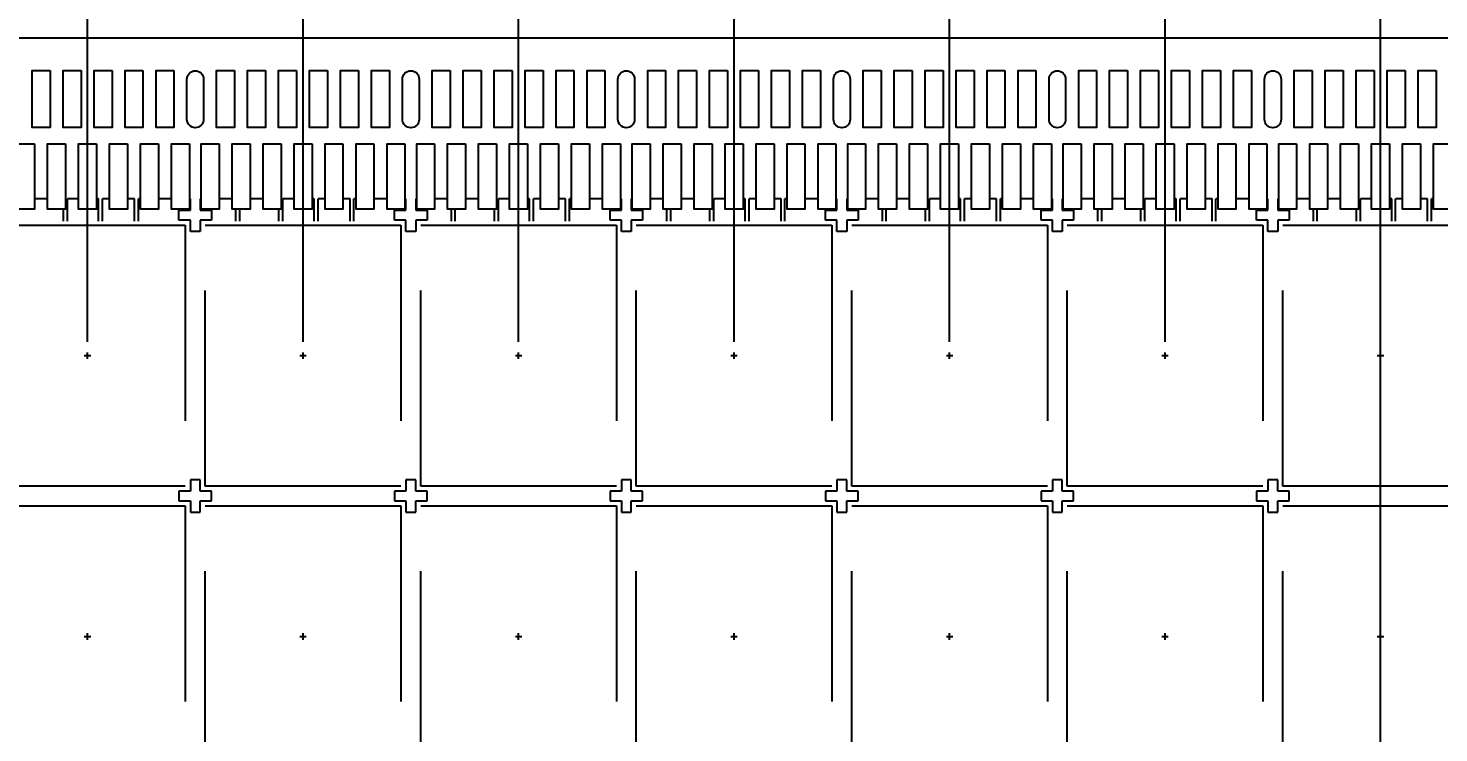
# Model space of a CAD drawing. Header units: millimetres. Extents: x 478.7 to 490.1, y 73.3 to 79.8.
# Drawn here: x 481.363 to 482.715, y 77.852 to 78.527 of the extents above; entities that cross this region are included whole.
import ezdxf

# ---------------------------------------------------------------- set-up
doc = ezdxf.new("R2010")
doc.units = ezdxf.units.MM
doc.header["$LTSCALE"] = 0.5
doc.header["$PDMODE"] = 98
for name, pattern in [('CENTER', [50.8, 31.75, -6.35, 6.35, -6.35]), ('HIDDEN', [0.375, 0.25, -0.125]), ('PHANTOM', [2.5, 1.25, -0.25, 0.25, -0.25, 0.25, -0.25])]:
    doc.linetypes.add(name, pattern=pattern)
for name, color, linetype in [('1D', 4, 'Continuous'), ('BTM', 7, 'HIDDEN'), ('CEN', 2, 'CENTER'), ('DIM', 3, 'Continuous'), ('PKG', 1, 'PHANTOM')]:
    doc.layers.add(name, color=color, linetype=linetype)
doc.styles.add('SIMPLEX', font='simplex.shx', dxfattribs={"bigfont": 'AllInOneBig.shx'})
doc.dimstyles.new('Standard2', dxfattribs={"dimtxt": 0.08, "dimasz": 0.08, "dimexe": 0.01, "dimexo": 0.01, "dimgap": 0.015, "dimtad": 1, "dimdec": 3, "dimlfac": 16, "dimrnd": 0.0005, "dimzin": 1, "dimtxsty": 'SIMPLEX', "dimcen": 0.01, "dimclrd": 256, "dimclre": 256, "dimclrt": 256, "dimazin": 3, "dimtp": 0.03, "dimtm": 0.05, "dimtfac": 0.8, "dimtdec": 3, "dimtmove": 0, "dimatfit": 3, "dimfxl": 0.05, "dimtzin": 4, "dimlwd": -1, "dimlwe": -1})

# ---------------------------------------------------------------- blocks, each defined once
blk = doc.blocks.new('*U182')
at = {"layer": 'CEN', "ltscale": 0.005}
for p, q in [((-0.003125, 0), (0.003125, 0)), ((0, -0.003125), (0, 0.003125))]:
    blk.add_line(p, q, dxfattribs=at)
at = {"layer": 'PKG', "ltscale": 0.3}
blk.add_lwpolyline([(-0.09375, 0.125), (0.09375, 0.125), (0.09375, -0.125), (-0.09375, -0.125)], close=True, dxfattribs=at)
blk = doc.blocks.new('*U183')
at = {"layer": 'DIM', "color": 0, "linetype": 'ByBlock', "lineweight": -2, "transparency": 16777216}
for p in [(0.4131, 3.2287), (0.6197, 3.2287), (0.8263, 3.2287), (1.0328, 3.2287), (1.2394, 3.2287), (1.4459, 3.2287), (1.6525, 3.2287), (0.4131, 2.9597), (0.6197, 2.9597), (0.8263, 2.9597), (1.0328, 2.9597), (1.2394, 2.9597), (1.4459, 2.9597), (1.6525, 2.9597)]:
    blk.add_blockref('*U182', p, dxfattribs=at)
blk = doc.blocks.new('*D215')
at = {"layer": 'Defpoints', "color": 0, "ltscale": 0.1, "transparency": 16777216}
for p in [(484.7687, 78.2833), (485.2113, 78.2833), (482.6595, 76.5989)]:
    blk.add_point(p, dxfattribs=at)
at = {"layer": 'DIM', "ltscale": 0.1, "transparency": 16777216}
blk.add_line((484.7787, 78.2833), (485.2113, 78.2833), dxfattribs=at)
at = {"layer": 'DIM', "ltscale": 0.1, "transparency": 16777216, "insert": (485.4244, 78.2833), "char_height": 0.08, "attachment_point": 5, "style": 'SIMPLEX'}
blk.add_mtext('\\A1;26.950', dxfattribs=at)
blk = doc.blocks.new('*D221')
at = {"layer": 'Defpoints', "color": 0, "ltscale": 0.1, "transparency": 16777216}
for p in [(485.2113, 78.9061), (484.6437, 78.8302), (482.6595, 76.5989)]:
    blk.add_point(p, dxfattribs=at)
at = {"layer": 'DIM', "ltscale": 0.1, "transparency": 16777216}
for p, q in [((484.8913, 78.8302), (485.0513, 78.9061)), ((485.0513, 78.9061), (485.2113, 78.9061)), ((484.6537, 78.8302), (484.8913, 78.8302))]:
    blk.add_line(p, q, dxfattribs=at)
at = {"layer": 'DIM', "ltscale": 0.1, "transparency": 16777216, "insert": (485.4244, 78.9061), "char_height": 0.08, "attachment_point": 5, "style": 'SIMPLEX'}
blk.add_mtext('\\A1;35.700', dxfattribs=at)
blk = doc.blocks.new('*D222')
at = {"layer": 'Defpoints', "color": 0, "ltscale": 0.1, "transparency": 16777216}
for p in [(485.2113, 78.7961), (484.5119, 78.7364), (482.6595, 76.5989)]:
    blk.add_point(p, dxfattribs=at)
at = {"layer": 'DIM', "ltscale": 0.1, "transparency": 16777216}
for p, q in [((484.8913, 78.7364), (485.0513, 78.7961)), ((485.0513, 78.7961), (485.2113, 78.7961)), ((484.5219, 78.7364), (484.8913, 78.7364))]:
    blk.add_line(p, q, dxfattribs=at)
at = {"layer": 'DIM', "ltscale": 0.1, "transparency": 16777216, "insert": (485.4244, 78.7961), "char_height": 0.08, "attachment_point": 5, "style": 'SIMPLEX'}
blk.add_mtext('\\A1;34.200', dxfattribs=at)
blk = doc.blocks.new('*D223')
at = {"layer": 'Defpoints', "color": 0, "ltscale": 0.1, "transparency": 16777216}
for p in [(485.2113, 78.6864), (484.6437, 78.6364), (482.6595, 76.5989)]:
    blk.add_point(p, dxfattribs=at)
at = {"layer": 'DIM', "ltscale": 0.1, "transparency": 16777216}
for p, q in [((484.8913, 78.6364), (485.0513, 78.6864)), ((485.0513, 78.6864), (485.2113, 78.6864)), ((484.6537, 78.6364), (484.8913, 78.6364))]:
    blk.add_line(p, q, dxfattribs=at)
at = {"layer": 'DIM', "ltscale": 0.1, "transparency": 16777216, "insert": (485.4244, 78.6864), "char_height": 0.08, "attachment_point": 5, "style": 'SIMPLEX'}
blk.add_mtext('\\A1;32.600', dxfattribs=at)
blk = doc.blocks.new('*D225')
at = {"layer": 'Defpoints', "color": 0, "ltscale": 0.1, "transparency": 16777216}
for p in [(484.7687, 79.3616), (484.7687, 78.758), (482.6595, 76.5989)]:
    blk.add_point(p, dxfattribs=at)
at = {"layer": 'DIM', "ltscale": 0.1, "transparency": 16777216}
blk.add_line((484.7687, 78.768), (484.7687, 79.3616), dxfattribs=at)
at = {"layer": 'DIM', "ltscale": 0.1, "transparency": 16777216, "insert": (484.7687, 79.5747), "char_height": 0.08, "attachment_point": 5, "rotation": 90, "style": 'SIMPLEX'}
blk.add_mtext('\\A1;33.747', dxfattribs=at)
blk = doc.blocks.new('*D226')
at = {"layer": 'Defpoints', "color": 0, "ltscale": 0.1, "transparency": 16777216}
for p in [(484.6437, 79.3616), (484.6437, 78.8302), (482.6595, 76.5989)]:
    blk.add_point(p, dxfattribs=at)
at = {"layer": 'DIM', "ltscale": 0.1, "transparency": 16777216}
blk.add_line((484.6437, 78.8402), (484.6437, 79.3616), dxfattribs=at)
at = {"layer": 'DIM', "ltscale": 0.1, "transparency": 16777216, "insert": (484.6437, 79.5671), "char_height": 0.08, "attachment_point": 5, "rotation": 90, "style": 'SIMPLEX'}
blk.add_mtext('\\A1;31.747', dxfattribs=at)
blk = doc.blocks.new('*D227')
at = {"layer": 'Defpoints', "color": 0, "ltscale": 0.1, "transparency": 16777216}
for p in [(484.3962, 79.3616), (484.4562, 78.7446), (482.6595, 76.5989)]:
    blk.add_point(p, dxfattribs=at)
at = {"layer": 'DIM', "ltscale": 0.1, "transparency": 16777216}
for p, q in [((484.3962, 79.2016), (484.3962, 79.3616)), ((484.4562, 79.0416), (484.3962, 79.2016)), ((484.4562, 78.7546), (484.4562, 79.0416))]:
    blk.add_line(p, q, dxfattribs=at)
at = {"layer": 'DIM', "ltscale": 0.1, "transparency": 16777216, "insert": (484.3962, 79.5747), "char_height": 0.08, "attachment_point": 5, "rotation": 90, "style": 'SIMPLEX'}
blk.add_mtext('\\A1;28.747', dxfattribs=at)
blk = doc.blocks.new('*D228')
at = {"layer": 'Defpoints', "color": 0, "ltscale": 0.1, "transparency": 16777216}
for p in [(483.847, 79.3616), (483.847, 78.7364), (482.6595, 76.5989)]:
    blk.add_point(p, dxfattribs=at)
at = {"layer": 'DIM', "ltscale": 0.1, "transparency": 16777216}
blk.add_line((483.847, 78.7464), (483.847, 79.3616), dxfattribs=at)
at = {"layer": 'DIM', "ltscale": 0.1, "transparency": 16777216, "insert": (483.847, 79.5671), "char_height": 0.08, "attachment_point": 5, "rotation": 90, "style": 'SIMPLEX'}
blk.add_mtext('\\A1;19.000', dxfattribs=at)
blk = doc.blocks.new('*D229')
at = {"layer": 'Defpoints', "color": 0, "ltscale": 0.1, "transparency": 16777216}
for p in [(480.8564, 79.3616), (480.8564, 78.7364), (482.6595, 76.5989)]:
    blk.add_point(p, dxfattribs=at)
at = {"layer": 'DIM', "ltscale": 0.1, "transparency": 16777216}
blk.add_line((480.8564, 78.7464), (480.8564, 79.3616), dxfattribs=at)
at = {"layer": 'DIM', "ltscale": 0.1, "transparency": 16777216, "insert": (480.8564, 79.5747), "char_height": 0.08, "attachment_point": 5, "rotation": 90, "style": 'SIMPLEX'}
blk.add_mtext('\\A1;28.850', dxfattribs=at)
blk = doc.blocks.new('*D230')
at = {"layer": 'Defpoints', "color": 0, "ltscale": 0.1, "transparency": 16777216}
for p in [(480.6814, 79.3616), (480.6814, 78.2333), (482.6595, 76.5989)]:
    blk.add_point(p, dxfattribs=at)
at = {"layer": 'DIM', "ltscale": 0.1, "transparency": 16777216}
blk.add_line((480.6814, 78.2433), (480.6814, 79.3616), dxfattribs=at)
at = {"layer": 'DIM', "ltscale": 0.1, "transparency": 16777216, "insert": (480.6814, 79.5671), "char_height": 0.08, "attachment_point": 5, "rotation": 90, "style": 'SIMPLEX'}
blk.add_mtext('\\A1;31.650', dxfattribs=at)
blk = doc.blocks.new('*D231')
at = {"layer": 'Defpoints', "color": 0, "ltscale": 0.1, "transparency": 16777216}
for p in [(480.0686, 78.7364), (480.8564, 78.7364), (482.6595, 76.5989)]:
    blk.add_point(p, dxfattribs=at)
at = {"layer": 'DIM', "ltscale": 0.1, "transparency": 16777216}
blk.add_line((480.8464, 78.7364), (480.0686, 78.7364), dxfattribs=at)
at = {"layer": 'DIM', "ltscale": 0.1, "transparency": 16777216, "insert": (479.8555, 78.7364), "char_height": 0.08, "attachment_point": 5, "style": 'SIMPLEX'}
blk.add_mtext('\\A1;34.200', dxfattribs=at)
blk = doc.blocks.new('*D233')
at = {"layer": 'Defpoints', "color": 0, "ltscale": 0.1, "transparency": 16777216}
for p in [(480.0686, 78.3), (480.6814, 78.2333), (482.6595, 76.5989)]:
    blk.add_point(p, dxfattribs=at)
at = {"layer": 'DIM', "ltscale": 0.1, "transparency": 16777216}
for p, q in [((480.2286, 78.3), (480.0686, 78.3)), ((480.3886, 78.2333), (480.2286, 78.3)), ((480.6714, 78.2333), (480.3886, 78.2333))]:
    blk.add_line(p, q, dxfattribs=at)
at = {"layer": 'DIM', "ltscale": 0.1, "transparency": 16777216, "insert": (479.8631, 78.3), "char_height": 0.08, "attachment_point": 5, "style": 'SIMPLEX'}
blk.add_mtext('\\A1;26.150', dxfattribs=at)
blk = doc.blocks.new('*D253')
at = {"layer": 'Defpoints', "color": 0, "ltscale": 0.1, "transparency": 16777216}
for p in [(482.6595, 79.3616), (482.6595, 76.6574), (482.6595, 76.5989)]:
    blk.add_point(p, dxfattribs=at)
at = {"layer": 'DIM', "ltscale": 0.1, "transparency": 16777216}
blk.add_line((482.6595, 76.6674), (482.6595, 79.3616), dxfattribs=at)
at = {"layer": 'DIM', "ltscale": 0.1, "transparency": 16777216, "insert": (482.6595, 79.5366), "char_height": 0.08, "attachment_point": 5, "rotation": 90, "style": 'SIMPLEX'}
blk.add_mtext('\\A1;0.000', dxfattribs=at)
blk = doc.blocks.new('*D261')
at = {"layer": 'Defpoints', "color": 0, "ltscale": 0.1, "transparency": 16777216}
for p in [(480.0686, 78.2133), (481.0039, 78.2133), (482.6595, 76.5989)]:
    blk.add_point(p, dxfattribs=at)
at = {"layer": 'DIM', "ltscale": 0.1, "transparency": 16777216}
blk.add_line((480.9939, 78.2133), (480.0686, 78.2133), dxfattribs=at)
at = {"layer": 'DIM', "ltscale": 0.1, "transparency": 16777216, "insert": (479.8555, 78.2133), "char_height": 0.08, "attachment_point": 5, "style": 'SIMPLEX'}
blk.add_mtext('\\A1;25.830', dxfattribs=at)
blk = doc.blocks.new('*D262')
at = {"layer": 'Defpoints', "color": 0, "ltscale": 0.1, "transparency": 16777216}
for p in [(480.0686, 77.9442), (481.0039, 77.9442), (482.6595, 76.5989)]:
    blk.add_point(p, dxfattribs=at)
at = {"layer": 'DIM', "ltscale": 0.1, "transparency": 16777216}
blk.add_line((480.9939, 77.9442), (480.0686, 77.9442), dxfattribs=at)
at = {"layer": 'DIM', "ltscale": 0.1, "transparency": 16777216, "insert": (479.8631, 77.9442), "char_height": 0.08, "attachment_point": 5, "style": 'SIMPLEX'}
blk.add_mtext('\\A1;21.525', dxfattribs=at)
blk = doc.blocks.new('*D267')
at = {"layer": 'Defpoints', "color": 0, "ltscale": 0.1, "transparency": 16777216}
for p in [(482.4529, 79.3616), (482.4529, 78.2164), (482.6595, 76.5989)]:
    blk.add_point(p, dxfattribs=at)
at = {"layer": 'DIM', "ltscale": 0.1, "transparency": 16777216}
blk.add_line((482.4529, 78.2264), (482.4529, 79.3616), dxfattribs=at)
at = {"layer": 'DIM', "ltscale": 0.1, "transparency": 16777216, "insert": (482.4529, 79.5366), "char_height": 0.08, "attachment_point": 5, "rotation": 90, "style": 'SIMPLEX'}
blk.add_mtext('\\A1;3.305', dxfattribs=at)
blk = doc.blocks.new('*D268')
at = {"layer": 'Defpoints', "color": 0, "ltscale": 0.1, "transparency": 16777216}
for p in [(482.2464, 79.3616), (482.2464, 78.2164), (482.6595, 76.5989)]:
    blk.add_point(p, dxfattribs=at)
at = {"layer": 'DIM', "ltscale": 0.1, "transparency": 16777216}
blk.add_line((482.2464, 78.2264), (482.2464, 79.3616), dxfattribs=at)
at = {"layer": 'DIM', "ltscale": 0.1, "transparency": 16777216, "insert": (482.2464, 79.529), "char_height": 0.08, "attachment_point": 5, "rotation": 90, "style": 'SIMPLEX'}
blk.add_mtext('\\A1;6.610', dxfattribs=at)
blk = doc.blocks.new('*D269')
at = {"layer": 'Defpoints', "color": 0, "ltscale": 0.1, "transparency": 16777216}
for p in [(482.0398, 79.3616), (482.0398, 78.2164), (482.6595, 76.5989)]:
    blk.add_point(p, dxfattribs=at)
at = {"layer": 'DIM', "ltscale": 0.1, "transparency": 16777216}
blk.add_line((482.0398, 78.2264), (482.0398, 79.3616), dxfattribs=at)
at = {"layer": 'DIM', "ltscale": 0.1, "transparency": 16777216, "insert": (482.0398, 79.529), "char_height": 0.08, "attachment_point": 5, "rotation": 90, "style": 'SIMPLEX'}
blk.add_mtext('\\A1;9.915', dxfattribs=at)
blk = doc.blocks.new('*D270')
at = {"layer": 'Defpoints', "color": 0, "ltscale": 0.1, "transparency": 16777216}
for p in [(481.8333, 79.3616), (481.8333, 78.2164), (482.6595, 76.5989)]:
    blk.add_point(p, dxfattribs=at)
at = {"layer": 'DIM', "ltscale": 0.1, "transparency": 16777216}
blk.add_line((481.8333, 78.2264), (481.8333, 79.3616), dxfattribs=at)
at = {"layer": 'DIM', "ltscale": 0.1, "transparency": 16777216, "insert": (481.8333, 79.5671), "char_height": 0.08, "attachment_point": 5, "rotation": 90, "style": 'SIMPLEX'}
blk.add_mtext('\\A1;13.220', dxfattribs=at)
blk = doc.blocks.new('*D271')
at = {"layer": 'Defpoints', "color": 0, "ltscale": 0.1, "transparency": 16777216}
for p in [(481.6267, 79.3616), (481.6267, 78.2164), (482.6595, 76.5989)]:
    blk.add_point(p, dxfattribs=at)
at = {"layer": 'DIM', "ltscale": 0.1, "transparency": 16777216}
blk.add_line((481.6267, 78.2264), (481.6267, 79.3616), dxfattribs=at)
at = {"layer": 'DIM', "ltscale": 0.1, "transparency": 16777216, "insert": (481.6267, 79.5671), "char_height": 0.08, "attachment_point": 5, "rotation": 90, "style": 'SIMPLEX'}
blk.add_mtext('\\A1;16.525', dxfattribs=at)
blk = doc.blocks.new('*D272')
at = {"layer": 'Defpoints', "color": 0, "ltscale": 0.1, "transparency": 16777216}
for p in [(481.4201, 79.3616), (481.4201, 78.2164), (482.6595, 76.5989)]:
    blk.add_point(p, dxfattribs=at)
at = {"layer": 'DIM', "ltscale": 0.1, "transparency": 16777216}
blk.add_line((481.4201, 78.2264), (481.4201, 79.3616), dxfattribs=at)
at = {"layer": 'DIM', "ltscale": 0.1, "transparency": 16777216, "insert": (481.4201, 79.5671), "char_height": 0.08, "attachment_point": 5, "rotation": 90, "style": 'SIMPLEX'}
blk.add_mtext('\\A1;19.830', dxfattribs=at)
blk = doc.blocks.new('*D273')
at = {"layer": 'Defpoints', "color": 0, "ltscale": 0.1, "transparency": 16777216}
for p in [(481.2136, 79.3616), (481.2136, 78.2164), (482.6595, 76.5989)]:
    blk.add_point(p, dxfattribs=at)
at = {"layer": 'DIM', "ltscale": 0.1, "transparency": 16777216}
blk.add_line((481.2136, 78.2264), (481.2136, 79.3616), dxfattribs=at)
at = {"layer": 'DIM', "ltscale": 0.1, "transparency": 16777216, "insert": (481.2136, 79.5671), "char_height": 0.08, "attachment_point": 5, "rotation": 90, "style": 'SIMPLEX'}
blk.add_mtext('\\A1;23.135', dxfattribs=at)
blk = doc.blocks.new('*D274')
at = {"layer": 'Defpoints', "color": 0, "ltscale": 0.1, "transparency": 16777216}
for p in [(481.0582, 79.3616), (481.007, 78.2164), (482.6595, 76.5989)]:
    blk.add_point(p, dxfattribs=at)
at = {"layer": 'DIM', "ltscale": 0.1, "transparency": 16777216}
for p, q in [((481.0582, 79.2016), (481.0582, 79.3616)), ((481.007, 79.0416), (481.0582, 79.2016)), ((481.007, 78.2264), (481.007, 79.0416))]:
    blk.add_line(p, q, dxfattribs=at)
at = {"layer": 'DIM', "ltscale": 0.1, "transparency": 16777216, "insert": (481.0582, 79.5747), "char_height": 0.08, "attachment_point": 5, "rotation": 90, "style": 'SIMPLEX'}
blk.add_mtext('\\A1;26.440', dxfattribs=at)

msp = doc.modelspace()

# ---------------------------------------------------------------- linework, layer by layer
at = {"ltscale": 0.03}
for points in [[(481.384191, 78.486411), (481.384191, 78.43188), (481.367004, 78.43188), (481.367004, 78.486411)], [(481.413879, 78.486411), (481.413879, 78.43188), (481.396691, 78.43188), (481.396691, 78.486411)], [(481.443566, 78.486411), (481.443566, 78.43188), (481.426379, 78.43188), (481.426379, 78.486411)], [(481.473254, 78.486411), (481.473254, 78.43188), (481.456066, 78.43188), (481.456066, 78.486411)], [(481.502941, 78.486411), (481.502941, 78.43188), (481.485754, 78.43188), (481.485754, 78.486411)], [(481.561066, 78.486411), (481.561066, 78.43188), (481.543879, 78.43188), (481.543879, 78.486411)], [(481.590754, 78.486411), (481.590754, 78.43188), (481.573566, 78.43188), (481.573566, 78.486411)], [(481.620441, 78.486411), (481.620441, 78.43188), (481.603254, 78.43188), (481.603254, 78.486411)], [(481.650129, 78.486411), (481.650129, 78.43188), (481.632941, 78.43188), (481.632941, 78.486411)], [(481.679816, 78.486411), (481.679816, 78.43188), (481.662629, 78.43188), (481.662629, 78.486411)], [(481.709504, 78.486411), (481.709504, 78.43188), (481.692316, 78.43188), (481.692316, 78.486411)], [(481.767629, 78.486411), (481.767629, 78.43188), (481.750441, 78.43188), (481.750441, 78.486411)], [(481.797316, 78.486411), (481.797316, 78.43188), (481.780129, 78.43188), (481.780129, 78.486411)], [(481.827004, 78.486411), (481.827004, 78.43188), (481.809816, 78.43188), (481.809816, 78.486411)], [(481.856691, 78.486411), (481.856691, 78.43188), (481.839504, 78.43188), (481.839504, 78.486411)], [(481.886379, 78.486411), (481.886379, 78.43188), (481.869191, 78.43188), (481.869191, 78.486411)], [(481.916066, 78.486411), (481.916066, 78.43188), (481.898879, 78.43188), (481.898879, 78.486411)], [(481.974191, 78.486411), (481.974191, 78.43188), (481.957004, 78.43188), (481.957004, 78.486411)], [(482.003879, 78.486411), (482.003879, 78.43188), (481.986691, 78.43188), (481.986691, 78.486411)], [(482.033566, 78.486411), (482.033566, 78.43188), (482.016379, 78.43188), (482.016379, 78.486411)], [(482.063254, 78.486411), (482.063254, 78.43188), (482.046066, 78.43188), (482.046066, 78.486411)], [(482.092941, 78.486411), (482.092941, 78.43188), (482.075754, 78.43188), (482.075754, 78.486411)], [(482.122629, 78.486411), (482.122629, 78.43188), (482.105441, 78.43188), (482.105441, 78.486411)], [(482.180754, 78.486411), (482.180754, 78.43188), (482.163566, 78.43188), (482.163566, 78.486411)], [(482.210441, 78.486411), (482.210441, 78.43188), (482.193254, 78.43188), (482.193254, 78.486411)], [(482.240129, 78.486411), (482.240129, 78.43188), (482.222941, 78.43188), (482.222941, 78.486411)], [(482.269816, 78.486411), (482.269816, 78.43188), (482.252629, 78.43188), (482.252629, 78.486411)], [(482.299504, 78.486411), (482.299504, 78.43188), (482.282316, 78.43188), (482.282316, 78.486411)], [(482.329191, 78.486411), (482.329191, 78.43188), (482.312004, 78.43188), (482.312004, 78.486411)], [(482.387316, 78.486411), (482.387316, 78.43188), (482.370129, 78.43188), (482.370129, 78.486411)], [(482.417004, 78.486411), (482.417004, 78.43188), (482.399816, 78.43188), (482.399816, 78.486411)], [(482.446691, 78.486411), (482.446691, 78.43188), (482.429504, 78.43188), (482.429504, 78.486411)], [(482.476379, 78.486411), (482.476379, 78.43188), (482.459191, 78.43188), (482.459191, 78.486411)], [(482.506066, 78.486411), (482.506066, 78.43188), (482.488879, 78.43188), (482.488879, 78.486411)], [(482.535754, 78.486411), (482.535754, 78.43188), (482.518566, 78.43188), (482.518566, 78.486411)], [(482.593879, 78.486411), (482.593879, 78.43188), (482.576691, 78.43188), (482.576691, 78.486411)], [(482.623566, 78.486411), (482.623566, 78.43188), (482.606379, 78.43188), (482.606379, 78.486411)], [(482.653254, 78.486411), (482.653254, 78.43188), (482.636066, 78.43188), (482.636066, 78.486411)], [(482.682941, 78.486411), (482.682941, 78.43188), (482.665754, 78.43188), (482.665754, 78.486411)], [(482.712629, 78.486411), (482.712629, 78.43188), (482.695441, 78.43188), (482.695441, 78.486411)], [(481.369348, 78.416255), (481.369348, 78.353443), (481.35216, 78.353443), (481.35216, 78.416255)], [(481.399035, 78.416255), (481.399035, 78.353443), (481.381848, 78.353443), (481.381848, 78.416255)], [(481.428723, 78.416255), (481.428723, 78.353443), (481.411535, 78.353443), (481.411535, 78.416255)], [(481.45841, 78.416255), (481.45841, 78.353443), (481.441223, 78.353443), (481.441223, 78.416255)], [(481.488098, 78.416255), (481.488098, 78.353443), (481.47091, 78.353443), (481.47091, 78.416255)], [(481.517785, 78.416255), (481.517785, 78.353443), (481.500598, 78.353443), (481.500598, 78.416255)], [(481.546223, 78.416255), (481.546223, 78.353443), (481.529035, 78.353443), (481.529035, 78.416255)], [(481.57591, 78.416255), (481.57591, 78.353443), (481.558723, 78.353443), (481.558723, 78.416255)], [(481.605598, 78.416255), (481.605598, 78.353443), (481.58841, 78.353443), (481.58841, 78.416255)], [(481.635285, 78.416255), (481.635285, 78.353443), (481.618098, 78.353443), (481.618098, 78.416255)], [(481.664973, 78.416255), (481.664973, 78.353443), (481.647785, 78.353443), (481.647785, 78.416255)], [(481.69466, 78.416255), (481.69466, 78.353443), (481.677473, 78.353443), (481.677473, 78.416255)], [(481.724348, 78.416255), (481.724348, 78.353443), (481.70716, 78.353443), (481.70716, 78.416255)], [(481.752785, 78.416255), (481.752785, 78.353443), (481.735598, 78.353443), (481.735598, 78.416255)], [(481.782473, 78.416255), (481.782473, 78.353443), (481.765285, 78.353443), (481.765285, 78.416255)], [(481.81216, 78.416255), (481.81216, 78.353443), (481.794973, 78.353443), (481.794973, 78.416255)], [(481.841848, 78.416255), (481.841848, 78.353443), (481.82466, 78.353443), (481.82466, 78.416255)], [(481.871535, 78.416255), (481.871535, 78.353443), (481.854348, 78.353443), (481.854348, 78.416255)], [(481.901223, 78.416255), (481.901223, 78.353443), (481.884035, 78.353443), (481.884035, 78.416255)], [(481.93091, 78.416255), (481.93091, 78.353443), (481.913723, 78.353443), (481.913723, 78.416255)], [(481.959348, 78.416255), (481.959348, 78.353443), (481.94216, 78.353443), (481.94216, 78.416255)], [(481.989035, 78.416255), (481.989035, 78.353443), (481.971848, 78.353443), (481.971848, 78.416255)], [(482.018723, 78.416255), (482.018723, 78.353443), (482.001535, 78.353443), (482.001535, 78.416255)], [(482.04841, 78.416255), (482.04841, 78.353443), (482.031223, 78.353443), (482.031223, 78.416255)], [(482.078098, 78.416255), (482.078098, 78.353443), (482.06091, 78.353443), (482.06091, 78.416255)], [(482.107785, 78.416255), (482.107785, 78.353443), (482.090598, 78.353443), (482.090598, 78.416255)], [(482.137473, 78.416255), (482.137473, 78.353443), (482.120285, 78.353443), (482.120285, 78.416255)], [(482.16591, 78.416255), (482.16591, 78.353443), (482.148723, 78.353443), (482.148723, 78.416255)], [(482.195598, 78.416255), (482.195598, 78.353443), (482.17841, 78.353443), (482.17841, 78.416255)], [(482.225285, 78.416255), (482.225285, 78.353443), (482.208098, 78.353443), (482.208098, 78.416255)], [(482.254973, 78.416255), (482.254973, 78.353443), (482.237785, 78.353443), (482.237785, 78.416255)], [(482.28466, 78.416255), (482.28466, 78.353443), (482.267473, 78.353443), (482.267473, 78.416255)], [(482.314348, 78.416255), (482.314348, 78.353443), (482.29716, 78.353443), (482.29716, 78.416255)], [(482.344035, 78.416255), (482.344035, 78.353443), (482.326848, 78.353443), (482.326848, 78.416255)], [(482.372473, 78.416255), (482.372473, 78.353443), (482.355285, 78.353443), (482.355285, 78.416255)], [(482.40216, 78.416255), (482.40216, 78.353443), (482.384973, 78.353443), (482.384973, 78.416255)], [(482.431848, 78.416255), (482.431848, 78.353443), (482.41466, 78.353443), (482.41466, 78.416255)], [(482.461535, 78.416255), (482.461535, 78.353443), (482.444348, 78.353443), (482.444348, 78.416255)], [(482.491223, 78.416255), (482.491223, 78.353443), (482.474035, 78.353443), (482.474035, 78.416255)], [(482.52091, 78.416255), (482.52091, 78.353443), (482.503723, 78.353443), (482.503723, 78.416255)], [(482.550598, 78.416255), (482.550598, 78.353443), (482.53341, 78.353443), (482.53341, 78.416255)], [(482.579035, 78.416255), (482.579035, 78.353443), (482.561848, 78.353443), (482.561848, 78.416255)], [(482.608723, 78.416255), (482.608723, 78.353443), (482.591535, 78.353443), (482.591535, 78.416255)], [(482.63841, 78.416255), (482.63841, 78.353443), (482.621223, 78.353443), (482.621223, 78.416255)], [(482.668098, 78.416255), (482.668098, 78.353443), (482.65091, 78.353443), (482.65091, 78.416255)], [(482.697785, 78.416255), (482.697785, 78.353443), (482.680598, 78.353443), (482.680598, 78.416255)], [(482.727473, 78.416255), (482.727473, 78.353443), (482.710285, 78.353443), (482.710285, 78.416255)]]:
    msp.add_lwpolyline(points, close=True, dxfattribs=at)
for points in [[(481.531379, 78.47813), (481.531379, 78.439536, -0.41421356), (481.52341, 78.431568), (481.52341, 78.431568, -0.41421356), (481.515441, 78.439536), (481.515441, 78.47813, -0.41421356), (481.52341, 78.486099), (481.52341, 78.486099, -0.41421356)], [(481.737941, 78.47813), (481.737941, 78.439536, -0.41421356), (481.729973, 78.431568), (481.729973, 78.431568, -0.41421356), (481.722004, 78.439536), (481.722004, 78.47813, -0.41421356), (481.729973, 78.486099), (481.729973, 78.486099, -0.41421356)], [(481.944504, 78.47813), (481.944504, 78.439536, -0.41421356), (481.936535, 78.431568), (481.936535, 78.431568, -0.41421356), (481.928566, 78.439536), (481.928566, 78.47813, -0.41421356), (481.936535, 78.486099), (481.936535, 78.486099, -0.41421356)], [(482.151066, 78.47813), (482.151066, 78.439536, -0.41421356), (482.143098, 78.431568), (482.143098, 78.431568, -0.41421356), (482.135129, 78.439536), (482.135129, 78.47813, -0.41421356), (482.143098, 78.486099), (482.143098, 78.486099, -0.41421356)], [(482.357629, 78.47813), (482.357629, 78.439536, -0.41421356), (482.34966, 78.431568), (482.34966, 78.431568, -0.41421356), (482.341691, 78.439536), (482.341691, 78.47813, -0.41421356), (482.34966, 78.486099), (482.34966, 78.486099, -0.41421356)], [(482.564191, 78.47813), (482.564191, 78.439536, -0.41421356), (482.556223, 78.431568), (482.556223, 78.431568, -0.41421356), (482.548254, 78.439536), (482.548254, 78.47813, -0.41421356), (482.556223, 78.486099), (482.556223, 78.486099, -0.41421356)]]:
    msp.add_lwpolyline(points, format="xyb", close=True, dxfattribs=at)
at = {"layer": '1D'}
msp.add_line((480.775129, 78.517661), (484.543879, 78.517661), dxfattribs=at)
at = {"layer": 'BTM', "ltscale": 0.03}
for p, q in [((481.381848, 78.363443), (481.369348, 78.363443)), ((481.397004, 78.342193), (481.397004, 78.353443)), ((481.400754, 78.342193), (481.400754, 78.363443)), ((481.411535, 78.363443), (481.400754, 78.363443)), ((481.430754, 78.363443), (481.428723, 78.363443)), ((481.430754, 78.342193), (481.430754, 78.363443)), ((481.434504, 78.342193), (481.434504, 78.363443)), ((481.441223, 78.363443), (481.434504, 78.363443)), ((481.465129, 78.363443), (481.45841, 78.363443)), ((481.465129, 78.342193), (481.465129, 78.363443)), ((481.468879, 78.342193), (481.468879, 78.363443)), ((481.47091, 78.363443), (481.468879, 78.363443)), ((481.500598, 78.363443), (481.488098, 78.363443)), ((481.558723, 78.363443), (481.546223, 78.363443)), ((481.562316, 78.342193), (481.562316, 78.353443)), ((481.566066, 78.342193), (481.566066, 78.353443)), ((481.58841, 78.363443), (481.57591, 78.363443)), ((481.603566, 78.342193), (481.603566, 78.353443)), ((481.607316, 78.342193), (481.607316, 78.363443)), ((481.618098, 78.363443), (481.607316, 78.363443)), ((481.637316, 78.363443), (481.635285, 78.363443)), ((481.637316, 78.342193), (481.637316, 78.363443)), ((481.641066, 78.342193), (481.641066, 78.363443)), ((481.647785, 78.363443), (481.641066, 78.363443)), ((481.671691, 78.363443), (481.664973, 78.363443)), ((481.671691, 78.342193), (481.671691, 78.363443)), ((481.675441, 78.342193), (481.675441, 78.363443)), ((481.677473, 78.363443), (481.675441, 78.363443)), ((481.70716, 78.363443), (481.69466, 78.363443)), ((481.765285, 78.363443), (481.752785, 78.363443)), ((481.768879, 78.342193), (481.768879, 78.353443)), ((481.772629, 78.342193), (481.772629, 78.353443)), ((481.794973, 78.363443), (481.782473, 78.363443)), ((481.810129, 78.342193), (481.810129, 78.353443)), ((481.813879, 78.342193), (481.813879, 78.363443)), ((481.82466, 78.363443), (481.813879, 78.363443)), ((481.843879, 78.363443), (481.841848, 78.363443)), ((481.843879, 78.342193), (481.843879, 78.363443)), ((481.847629, 78.342193), (481.847629, 78.363443)), ((481.854348, 78.363443), (481.847629, 78.363443)), ((481.878254, 78.363443), (481.871535, 78.363443)), ((481.878254, 78.342193), (481.878254, 78.363443)), ((481.882004, 78.342193), (481.882004, 78.363443)), ((481.884035, 78.363443), (481.882004, 78.363443)), ((481.913723, 78.363443), (481.901223, 78.363443)), ((481.971848, 78.363443), (481.959348, 78.363443)), ((481.975441, 78.342193), (481.975441, 78.353443)), ((481.979191, 78.342193), (481.979191, 78.353443)), ((482.001535, 78.363443), (481.989035, 78.363443)), ((482.016691, 78.342193), (482.016691, 78.353443)), ((482.020441, 78.342193), (482.020441, 78.363443)), ((482.031223, 78.363443), (482.020441, 78.363443)), ((482.050441, 78.363443), (482.04841, 78.363443)), ((482.050441, 78.342193), (482.050441, 78.363443)), ((482.054191, 78.342193), (482.054191, 78.363443)), ((482.06091, 78.363443), (482.054191, 78.363443)), ((482.084816, 78.363443), (482.078098, 78.363443)), ((482.084816, 78.342193), (482.084816, 78.363443)), ((482.088566, 78.342193), (482.088566, 78.363443)), ((482.090598, 78.363443), (482.088566, 78.363443)), ((482.120285, 78.363443), (482.107785, 78.363443)), ((482.17841, 78.363443), (482.16591, 78.363443)), ((482.182004, 78.342193), (482.182004, 78.353443)), ((482.185754, 78.342193), (482.185754, 78.353443)), ((482.208098, 78.363443), (482.195598, 78.363443)), ((482.223254, 78.342193), (482.223254, 78.353443)), ((482.227004, 78.342193), (482.227004, 78.363443)), ((482.237785, 78.363443), (482.227004, 78.363443)), ((482.257004, 78.363443), (482.254973, 78.363443)), ((482.257004, 78.342193), (482.257004, 78.363443)), ((482.260754, 78.342193), (482.260754, 78.363443)), ((482.267473, 78.363443), (482.260754, 78.363443)), ((482.291379, 78.363443), (482.28466, 78.363443)), ((482.291379, 78.342193), (482.291379, 78.363443)), ((482.295129, 78.342193), (482.295129, 78.363443)), ((482.29716, 78.363443), (482.295129, 78.363443)), ((482.326848, 78.363443), (482.314348, 78.363443)), ((482.384973, 78.363443), (482.372473, 78.363443)), ((482.388566, 78.342193), (482.388566, 78.353443)), ((482.392316, 78.342193), (482.392316, 78.353443)), ((482.41466, 78.363443), (482.40216, 78.363443)), ((482.429816, 78.342193), (482.429816, 78.353443)), ((482.433566, 78.342193), (482.433566, 78.363443)), ((482.444348, 78.363443), (482.433566, 78.363443)), ((482.463566, 78.363443), (482.461535, 78.363443)), ((482.463566, 78.342193), (482.463566, 78.363443)), ((482.467316, 78.342193), (482.467316, 78.363443)), ((482.474035, 78.363443), (482.467316, 78.363443)), ((482.497941, 78.363443), (482.491223, 78.363443)), ((482.497941, 78.342193), (482.497941, 78.363443)), ((482.501691, 78.342193), (482.501691, 78.363443)), ((482.503723, 78.363443), (482.501691, 78.363443)), ((482.53341, 78.363443), (482.52091, 78.363443)), ((482.591535, 78.363443), (482.579035, 78.363443)), ((482.595129, 78.342193), (482.595129, 78.353443)), ((482.598879, 78.342193), (482.598879, 78.353443)), ((482.621223, 78.363443), (482.608723, 78.363443)), ((482.636379, 78.342193), (482.636379, 78.353443)), ((482.640129, 78.342193), (482.640129, 78.363443)), ((482.65091, 78.363443), (482.640129, 78.363443)), ((482.670129, 78.363443), (482.668098, 78.363443)), ((482.670129, 78.342193), (482.670129, 78.363443)), ((482.673879, 78.342193), (482.673879, 78.363443)), ((482.680598, 78.363443), (482.673879, 78.363443)), ((482.704504, 78.363443), (482.697785, 78.363443)), ((482.704504, 78.342193), (482.704504, 78.363443)), ((482.708254, 78.342193), (482.708254, 78.363443)), ((482.710285, 78.363443), (482.708254, 78.363443))]:
    msp.add_line(p, q, dxfattribs=at)
for points in [[(481.529035, 78.363443), (481.528098, 78.363443), (481.528098, 78.352505), (481.539035, 78.352505), (481.539035, 78.34313), (481.528098, 78.34313), (481.528098, 78.332193), (481.518723, 78.332193), (481.518723, 78.34313), (481.507785, 78.34313), (481.507785, 78.352505), (481.518723, 78.352505), (481.518723, 78.363443), (481.517785, 78.363443)], [(481.735598, 78.363443), (481.73466, 78.363443), (481.73466, 78.352505), (481.745598, 78.352505), (481.745598, 78.34313), (481.73466, 78.34313), (481.73466, 78.332193), (481.725285, 78.332193), (481.725285, 78.34313), (481.714348, 78.34313), (481.714348, 78.352505), (481.725285, 78.352505), (481.725285, 78.363443), (481.724348, 78.363443)], [(481.94216, 78.363443), (481.941223, 78.363443), (481.941223, 78.352505), (481.95216, 78.352505), (481.95216, 78.34313), (481.941223, 78.34313), (481.941223, 78.332193), (481.931848, 78.332193), (481.931848, 78.34313), (481.92091, 78.34313), (481.92091, 78.352505), (481.931848, 78.352505), (481.931848, 78.363443), (481.93091, 78.363443)], [(482.148723, 78.363443), (482.147785, 78.363443), (482.147785, 78.352505), (482.158723, 78.352505), (482.158723, 78.34313), (482.147785, 78.34313), (482.147785, 78.332193), (482.13841, 78.332193), (482.13841, 78.34313), (482.127473, 78.34313), (482.127473, 78.352505), (482.13841, 78.352505), (482.13841, 78.363443), (482.137473, 78.363443)], [(482.355285, 78.363443), (482.354348, 78.363443), (482.354348, 78.352505), (482.365285, 78.352505), (482.365285, 78.34313), (482.354348, 78.34313), (482.354348, 78.332193), (482.344973, 78.332193), (482.344973, 78.34313), (482.334035, 78.34313), (482.334035, 78.352505), (482.344973, 78.352505), (482.344973, 78.363443), (482.344035, 78.363443)], [(482.561848, 78.363443), (482.56091, 78.363443), (482.56091, 78.352505), (482.571848, 78.352505), (482.571848, 78.34313), (482.56091, 78.34313), (482.56091, 78.332193), (482.551535, 78.332193), (482.551535, 78.34313), (482.540598, 78.34313), (482.540598, 78.352505), (482.551535, 78.352505), (482.551535, 78.363443), (482.550598, 78.363443)]]:
    msp.add_lwpolyline(points, dxfattribs=at)
for points in [[(481.507785, 78.083443), (481.507785, 78.074068), (481.518723, 78.074068), (481.518723, 78.06313), (481.528098, 78.06313), (481.528098, 78.074068), (481.539035, 78.074068), (481.539035, 78.083443), (481.528098, 78.083443), (481.528098, 78.09438), (481.518723, 78.09438), (481.518723, 78.083443)], [(481.714348, 78.083443), (481.714348, 78.074068), (481.725285, 78.074068), (481.725285, 78.06313), (481.73466, 78.06313), (481.73466, 78.074068), (481.745598, 78.074068), (481.745598, 78.083443), (481.73466, 78.083443), (481.73466, 78.09438), (481.725285, 78.09438), (481.725285, 78.083443)], [(481.92091, 78.083443), (481.92091, 78.074068), (481.931848, 78.074068), (481.931848, 78.06313), (481.941223, 78.06313), (481.941223, 78.074068), (481.95216, 78.074068), (481.95216, 78.083443), (481.941223, 78.083443), (481.941223, 78.09438), (481.931848, 78.09438), (481.931848, 78.083443)], [(482.127473, 78.083443), (482.127473, 78.074068), (482.13841, 78.074068), (482.13841, 78.06313), (482.147785, 78.06313), (482.147785, 78.074068), (482.158723, 78.074068), (482.158723, 78.083443), (482.147785, 78.083443), (482.147785, 78.09438), (482.13841, 78.09438), (482.13841, 78.083443)], [(482.334035, 78.083443), (482.334035, 78.074068), (482.344973, 78.074068), (482.344973, 78.06313), (482.354348, 78.06313), (482.354348, 78.074068), (482.365285, 78.074068), (482.365285, 78.083443), (482.354348, 78.083443), (482.354348, 78.09438), (482.344973, 78.09438), (482.344973, 78.083443)], [(482.540598, 78.083443), (482.540598, 78.074068), (482.551535, 78.074068), (482.551535, 78.06313), (482.56091, 78.06313), (482.56091, 78.074068), (482.571848, 78.074068), (482.571848, 78.083443), (482.56091, 78.083443), (482.56091, 78.09438), (482.551535, 78.09438), (482.551535, 78.083443)]]:
    msp.add_lwpolyline(points, close=True, dxfattribs=at)

# ---------------------------------------------------------------- block references
at = {"layer": 'DIM', "ltscale": 0.03}
msp.add_blockref('*U183', (481.007004, 74.984536), dxfattribs=at)

# ---------------------------------------------------------------- dimensions: what is measured, and where the dimension line sits
at = {"layer": 'DIM', "color": 0, "ltscale": 0.1}
for feature_location, offset, dtype, picture, middle in [((480.681379, 78.233273), (0, 1.128365), 1, '*D230', (480.681379, 79.567114)), ((480.856379, 78.736411), (0, 0.625226), 1, '*D229', (480.856379, 79.574733)), ((484.768691, 78.757974), (0, 0.603664), 1, '*D225', (484.768691, 79.574733)), ((484.456191, 78.744607), (-0.06, 0.617031), 1, '*D227', (484.396191, 79.574733)), ((484.643691, 78.830161), (0, 0.531476), 1, '*D226', (484.643691, 79.567114)), ((483.847004, 78.736411), (0, 0.625226), 1, '*D228', (483.847004, 79.567114)), ((484.643691, 78.830161), (0.567658, 0.075898), 0, '*D221', (485.424444, 78.90606)), ((484.511868, 78.736411), (0.699481, 0.059723), 0, '*D222', (485.424444, 78.796134)), ((480.856379, 78.736411), (-0.78779, 0), 0, '*D231', (479.855494, 78.736411)), ((484.643691, 78.636411), (0.567658, 0.05), 0, '*D223', (485.424444, 78.686411)), ((480.681379, 78.233273), (-0.61279, 0.066685), 0, '*D233', (479.863113, 78.299958)), ((484.768691, 78.283286), (0.442658, 0), 0, '*D215', (485.424444, 78.283286))]:
    dim = msp.add_ordinate_dim(feature_location=feature_location, offset=offset, dtype=dtype, origin=(482.659504, 76.598911), dimstyle='Standard2', dxfattribs=at)
    dim.commit()
    dim.dimension.update_dxf_attribs({"geometry": picture, "text_midpoint": middle})
at = {"layer": 'DIM', "ltscale": 0.1}
for feature_location, offset, dtype, origin, picture, middle in [((481.007004, 78.216411), (0.051156, 1.145226), 1, (482.659504, 76.598911), '*D274', (481.05816, 79.574733)), ((481.213566, 78.216411), (0, 1.145226), 1, (482.659504, 76.598911), '*D273', (481.213566, 79.567114)), ((481.420129, 78.216411), (0, 1.145226), 1, (482.659504, 76.598911), '*D272', (481.420129, 79.567114)), ((481.626691, 78.216411), (0, 1.145226), 1, (482.659504, 76.598911), '*D271', (481.626691, 79.567114)), ((481.833254, 78.216411), (0, 1.145226), 1, (482.659504, 76.598911), '*D270', (481.833254, 79.567114)), ((482.452941, 78.216411), (0, 1.145226), 1, (482.659504, 76.598911), '*D267', (482.452941, 79.536638)), ((482.6595039546, 76.6573680064), (0, 2.7042695997), 1, (482.6595039546, 76.5989114119), '*D253', (482.6595039546, 79.5366376061)), ((482.039816, 78.216411), (0, 1.145226), 1, (482.659504, 76.598911), '*D269', (482.039816, 79.529019)), ((482.246379, 78.216411), (0, 1.145226), 1, (482.659504, 76.598911), '*D268', (482.246379, 79.529019)), ((481.003879, 78.213286), (-0.93529, 0), 0, (482.659504, 76.598911), '*D261', (479.855494, 78.213286)), ((481.003879, 77.944224), (-0.93529, 0), 0, (482.659504, 76.598911), '*D262', (479.863113, 77.944224))]:
    dim = msp.add_ordinate_dim(feature_location=feature_location, offset=offset, dtype=dtype, origin=origin, dimstyle='Standard2', dxfattribs=at)
    dim.commit()
    dim.dimension.update_dxf_attribs({"geometry": picture, "text_midpoint": middle})

doc.saveas('drawing.dxf')
